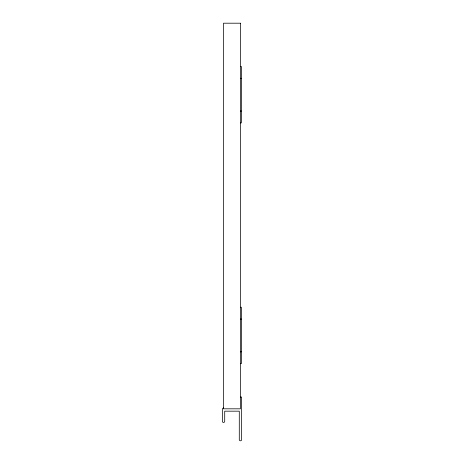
<?xml version="1.0" encoding="UTF-8"?>
<svg xmlns="http://www.w3.org/2000/svg" width="464" height="464" viewBox="0 0 464 464"><rect width="100%" height="100%" fill="white"/><g stroke="black" fill="none" stroke-linecap="round" stroke-linejoin="round"><path stroke-width="0.7" d="M240.416 66.462L241.361 66.462L241.361 122.896L240.416 122.896M240.416 78.312L241.361 78.312M240.416 111.053L241.361 111.053M240.416 307.243L241.361 307.243L241.361 363.677L240.416 363.677M240.416 319.087L241.361 319.087M240.416 351.828L241.361 351.828M240.416 397.062L241.64 397.062L241.64 439.623A1.177 1.177 0 0 1 240.462 440.8A1.177 1.177 0 0 1 239.291 439.623L239.291 411.174L224.709 411.174L224.709 421.283A1.177 1.177 0 0 1 223.538 422.46A1.177 1.177 0 0 1 222.36 421.283L222.36 408.819L223.486 407.879M240.416 23.2L223.486 23.2L223.486 408.819L240.416 408.819L240.416 23.2"/></g></svg>
